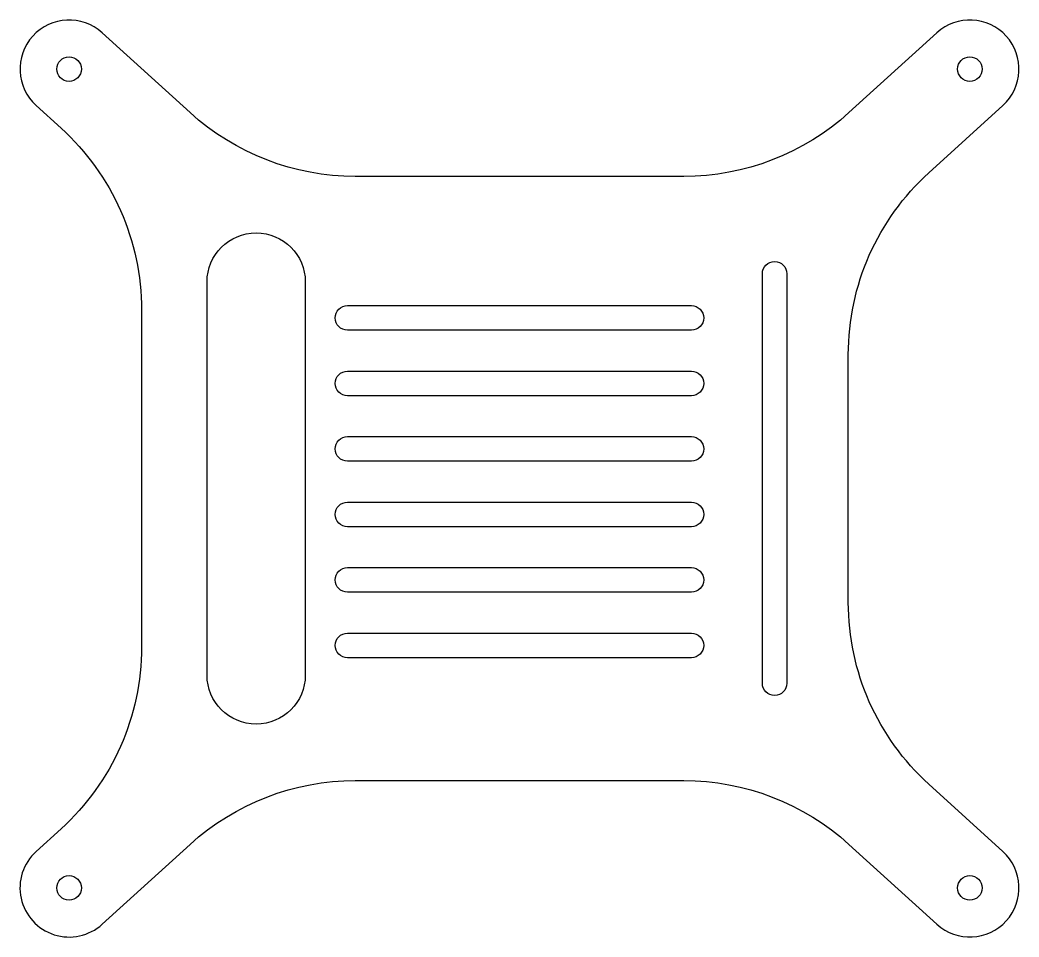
# Model space of a CAD drawing. Header units: millimetres. Extents: x -101 to 21, y -56 to 56.
import ezdxf

# ---------------------------------------------------------------- set-up
doc = ezdxf.new("R2010")
doc.units = ezdxf.units.MM

msp = doc.modelspace()

# ---------------------------------------------------------------- linework, layer by layer
for points in [[(19.46, 45.56, 1), (11.39, 54.44), (0.66, 44.69, -0.186575), (-19.52, 36.89), (-59.63, 36.89, -0.186575), (-79.81, 44.69), (-90.54, 54.44, 1), (-98.61, 45.56), (-95.55, 42.78, -0.211309), (-85.73, 20.58), (-85.73, -20.58, -0.211309), (-95.55, -42.78), (-98.61, -45.56, 1), (-90.54, -54.44), (-79.81, -44.69, -0.186575), (-59.63, -36.89), (-19.52, -36.89, -0.186575), (0.66, -44.69), (11.39, -54.44, 1), (19.46, -45.56), (10.4, -37.33, -0.211309), (0.58, -15.13), (0.58, 15.13, -0.211309), (10.4, 37.33)], [(-65.73, 24), (-65.73, -24, -1), (-77.73, -24), (-77.73, 24, -1)], [(-6.92, 25), (-6.92, -25, -1), (-9.92, -25), (-9.92, 25, -1)], [(-18.58, 21.11, -1), (-18.58, 18.11), (-60.58, 18.11, -1), (-60.58, 21.11)], [(-18.58, 13.11, -1), (-18.58, 10.11), (-60.58, 10.11, -1), (-60.58, 13.11)], [(-60.58, 2.11, -1), (-60.58, 5.11), (-18.58, 5.11, -1), (-18.58, 2.11)], [(-60.58, -5.89, -1), (-60.58, -2.89), (-18.58, -2.89, -1), (-18.58, -5.89)], [(-60.58, -13.89, -1), (-60.58, -10.89), (-18.58, -10.89, -1), (-18.58, -13.89)], [(-60.58, -21.89, -1), (-60.58, -18.89), (-18.58, -18.89, -1), (-18.58, -21.89)]]:
    msp.add_lwpolyline(points, format="xyb", close=True)
for centre in [(-94.58, 50), (15.42, 50), (-94.58, -50), (15.42, -50)]:
    msp.add_circle(centre, 1.5)

doc.saveas('drawing.dxf')
